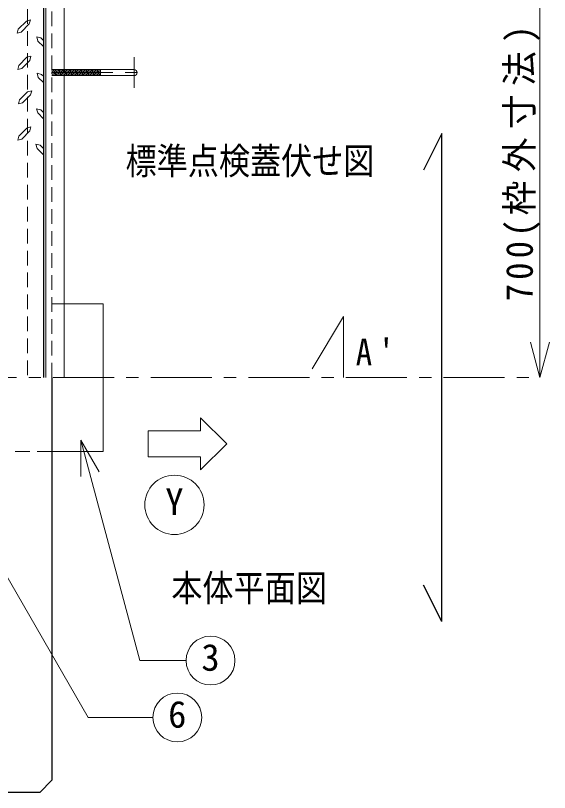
# Model space of a CAD drawing. Units: millimetres at full size, sheet at 1:10; details may follow other scales. Extents: x -2125 to 1925, y -1405 to 1405.
# Drawn here: x 133 to 571, y 405 to 1042 of the extents above; entities that cross this region are included whole.
import ezdxf
from ezdxf.enums import TextEntityAlignment as Align

# ---------------------------------------------------------------- set-up
doc = ezdxf.new("R2010")
doc.units = ezdxf.units.MM
doc.header["$LTSCALE"] = 10
doc.linetypes.add('CHAIN1', pattern=[8, 5, -1, 1, -1])
doc.linetypes.add('DASHED1', pattern=[1.8, 1.2, -0.6])
doc.layers.add('0-A', color=4, linetype='Continuous', lineweight=9)
doc.styles.add('ＭＳ ゴシック', font='')
doc.styles.get('ＭＳ ゴシック').set_extended_font_data('MS Gothic')

msp = doc.modelspace()

# ---------------------------------------------------------------- linework, layer by layer
at = {"layer": '0-A', "color": 7, "lineweight": 18}
for p, q in [((173.2, 1095.02), (173.2, 745.02)), ((158.2, 1080.02), (158.2, 745.02)), ((230.6, 997.52), (173.2, 997.52)), ((230.6, 992.52), (173.2, 992.52)), ((205.2, 805.52), (163.2, 805.52)), ((205.2, 805.52), (205.2, 684.52)), ((53.73, 707.7), (192.98, 466.51)), ((186.9, 693.87), (235.32, 513.15)), ((186.9, 693.87), (201.9, 667.89)), ((186.9, 693.87), (186.9, 663.87)), ((205.2, 684.52), (163.2, 684.52)), ((235.32, 513.15), (273.22, 513.15)), ((192.98, 466.51), (245.97, 466.51))]:
    msp.add_line(p, q, dxfattribs=at)
at = {"layer": '0-A'}
for p, q in [((563.2, 745.02), (563.2, 1095.02)), ((142.29, 1037.23), (145.55, 1038.17)), ((145.55, 1038.17), (144.71, 1034.81)), ((135.68, 1030.61), (142.29, 1037.23)), ((138.09, 1028.2), (144.71, 1034.81)), ((135.68, 1030.61), (134.73, 1027.25)), ((138.09, 1028.2), (134.73, 1027.25)), ((151.74, 1020.85), (150.8, 1024.21)), ((154.16, 1023.37), (150.8, 1024.21)), ((151.74, 1020.85), (156.2, 1016.39)), ((154.16, 1023.37), (156.2, 1021.32)), ((136.1, 1000.79), (142.71, 1007.51)), ((136.1, 1000.79), (135.26, 997.54)), ((138.62, 998.38), (145.13, 1004.99)), ((138.62, 998.38), (135.26, 997.54)), ((154.58, 993.55), (151.22, 994.39)), ((152.06, 991.03), (151.22, 994.39)), ((154.58, 993.55), (156.2, 991.92)), ((173.2, 993.35), (173.54, 997.52)), ((174.14, 992.52), (174.55, 997.52)), ((175.14, 992.52), (175.55, 997.52)), ((176.15, 992.52), (176.55, 997.52)), ((177.15, 992.52), (177.56, 997.52)), ((178.15, 992.52), (178.56, 997.52)), ((179.16, 992.52), (179.56, 997.52)), ((180.16, 992.52), (180.57, 997.52)), ((181.16, 992.52), (181.57, 997.52)), ((182.17, 992.52), (182.57, 997.52)), ((183.17, 992.52), (183.58, 997.52)), ((184.17, 992.52), (184.58, 997.52)), ((185.18, 992.52), (185.58, 997.52)), ((186.18, 992.52), (186.59, 997.52)), ((187.18, 992.52), (187.59, 997.52)), ((188.19, 992.52), (188.59, 997.52)), ((189.19, 992.52), (189.6, 997.52)), ((190.19, 992.52), (190.6, 997.52)), ((191.2, 992.52), (191.6, 997.52)), ((192.2, 992.52), (192.61, 997.52)), ((193.2, 992.52), (193.61, 997.52)), ((194.21, 992.52), (194.61, 997.52)), ((195.21, 992.52), (195.62, 997.52)), ((196.21, 992.52), (196.62, 997.52)), ((197.22, 992.52), (197.62, 997.52)), ((198.22, 992.52), (198.63, 997.52)), ((199.22, 992.52), (199.63, 997.52)), ((200.23, 992.52), (200.63, 997.52)), ((201.23, 992.52), (201.64, 997.52)), ((202.23, 992.52), (202.64, 997.52)), ((203.1, 997.52), (203.1, 992.52)), ((152.06, 991.03), (156.2, 986.88)), ((136.73, 972.55), (143.34, 979.27)), ((139.25, 970.13), (145.76, 976.75)), ((143.34, 979.27), (146.7, 980.11)), ((146.7, 980.11), (145.76, 976.75)), ((136.73, 972.55), (135.89, 969.29)), ((139.25, 970.13), (135.89, 969.29)), ((154.05, 964.46), (150.69, 965.3)), ((151.64, 961.94), (150.69, 965.3)), ((151.64, 961.94), (156.2, 957.19)), ((154.05, 964.46), (156.2, 962.31)), ((136.1, 942.94), (142.71, 949.55)), ((136.1, 942.94), (135.26, 939.58)), ((138.62, 940.52), (145.13, 947.14)), ((138.62, 940.52), (135.26, 939.58)), ((153.53, 935.38), (150.17, 936.22)), ((151.11, 932.86), (150.17, 936.22)), ((151.11, 932.86), (156.2, 927.56)), ((153.53, 935.38), (156.2, 932.7)), ((563.2, 745.02), (555.44, 774)), ((563.2, 745.02), (570.97, 774)), ((285.06, 701.45), (285.06, 712.16)), ((306.49, 690.73), (285.06, 712.16)), ((242.2, 680.02), (285.06, 680.02))]:
    msp.add_line(p, q, dxfattribs=at)
at = {"layer": '0-A', "color": 5, "lineweight": 25}
for p, q in [((156.2, 1079.02), (156.2, 745.02)), ((482.7, 945.02), (467.7, 915.02)), ((482.7, 545.02), (482.7, 945.02)), ((163.2, 745.02), (163.2, 415.02)), ((482.7, 545.02), (467.7, 575.02)), ((163.2, 415.02), (153.2, 405.02))]:
    msp.add_line(p, q, dxfattribs=at)
at = {"layer": '0-A', "linetype": 'DASHED1'}
for p, q in [((163.2, 745.02), (163.2, 1075.02)), ((143.2, 1065.02), (143.2, 745.02)), ((163.2, 993.76), (163.51, 997.52)), ((173.2, 997.52), (163.2, 997.52)), ((164.11, 992.52), (164.51, 997.52)), ((165.11, 992.52), (165.52, 997.52)), ((166.11, 992.52), (166.52, 997.52)), ((167.12, 992.52), (167.52, 997.52)), ((168.12, 992.52), (168.53, 997.52)), ((169.12, 992.52), (169.53, 997.52)), ((170.13, 992.52), (170.53, 997.52)), ((171.13, 992.52), (171.54, 997.52)), ((172.13, 992.52), (172.54, 997.52)), ((173.14, 992.52), (173.2, 993.35)), ((173.2, 992.52), (163.2, 992.52)), ((163.2, 684.52), (123.2, 684.52))]:
    msp.add_line(p, q, dxfattribs=at)
at = {"layer": '0-A', "linetype": 'CHAIN1'}
for p, q in [((230.6, 1007.52), (230.6, 982.52)), ((163.2, 995.02), (243.1, 995.02)), ((402.2, 795.02), (372.2, 745.02)), ((402.2, 795.02), (402.2, 745.02))]:
    msp.add_line(p, q, dxfattribs=at)
at = {"layer": '0-A'}
for points in [[(142.71, 1007.51), (146.07, 1008.35), (145.13, 1004.99)], [(142.71, 949.55), (146.07, 950.5), (145.13, 947.14)], [(242.2, 680.02), (242.2, 701.45), (285.06, 701.45)], [(306.49, 690.73), (285.06, 669.3), (285.06, 680.02)]]:
    msp.add_lwpolyline(points, dxfattribs=at)
at = {"layer": '0-A', "linetype": 'CHAIN1'}
msp.add_lwpolyline([(-1355.8, 795.02), (-1355.8, 745.02), (563.2, 745.02)], dxfattribs=at)
at = {"layer": '0-A', "color": 5, "lineweight": 25}
msp.add_lwpolyline([(153.2, 405.02), (-1106.8, 405.02), (-1116.8, 415.02)], dxfattribs=at)
at = {"layer": '0-A', "color": 7, "lineweight": 18}
for centre, radius in [((263.63, 640.73), 24.29), ((293.22, 513.15), 20), ((265.97, 466.51), 20)]:
    msp.add_circle(centre, radius, dxfattribs=at)
msp.add_arc((230.6, 995.02), 2.5, 270, 90, dxfattribs=at)

# ---------------------------------------------------------------- texts
at = {"layer": '0-A', "color": 7, "style": 'ＭＳ ゴシック', "width": 0.85}
for s, p in [('標準点検蓋伏せ図', (223.6, 905.02)), ('本体平面図', (261.1, 555.02))]:
    msp.add_text(s, height=21.99, dxfattribs=at).set_placement(p, align=Align.BOTTOM_LEFT)
at = {"layer": '0-A', "color": 7, "style": 'ＭＳ ゴシック'}
for s, p in [('Y', (256.13, 625.73)), ('3', (285.72, 498.15)), ('6', (258.47, 451.51))]:
    msp.add_text(s, height=21.99, dxfattribs=at).set_placement(p, align=Align.BOTTOM_LEFT)
at = {"layer": '0-A', "color": 7, "insert": (563.2, 807.52), "char_height": 21.99, "attachment_point": 7, "rotation": 90, "style": 'ＭＳ ゴシック'}
msp.add_mtext('\\T1.24;\\W0.95;700(枠外寸法)', dxfattribs=at)
at = {"layer": '0-A', "color": 7, "insert": (412.2, 755.02), "char_height": 21.99, "attachment_point": 7, "style": 'ＭＳ ゴシック'}
msp.add_mtext("\\T1.36;\\W0.9;A'", dxfattribs=at)

doc.saveas('drawing.dxf')
